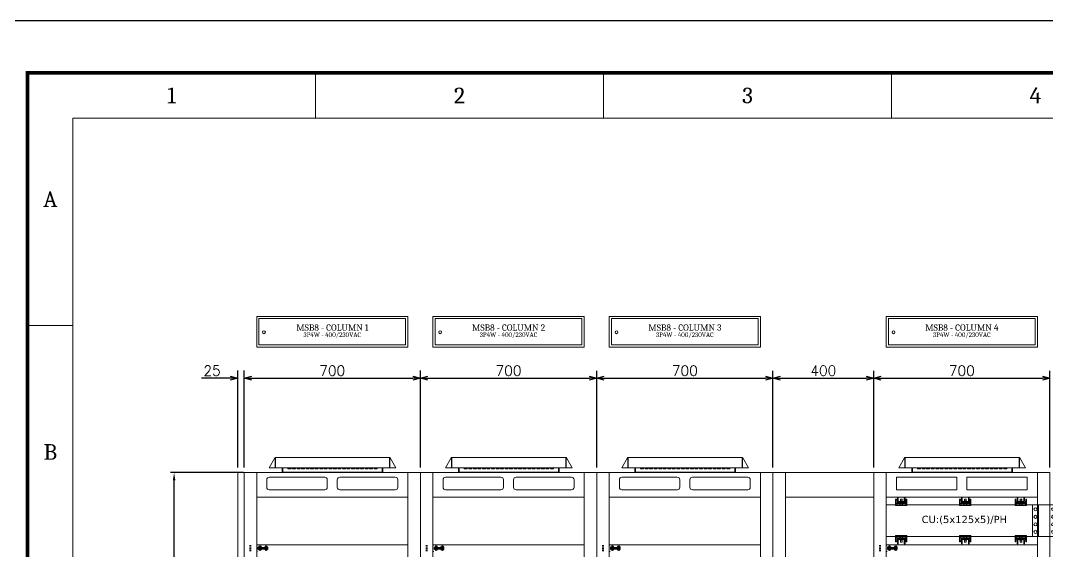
# Model space of a CAD drawing. Header units: millimetres. Extents: x -116965 to 323937, y 291661 to 566926.
# Drawn here: x -38298 to -34220, y 330127 to 332235 of the extents above; entities that cross this region are included whole.
import ezdxf
from ezdxf.enums import TextEntityAlignment as Align

# ---------------------------------------------------------------- set-up
doc = ezdxf.new("R2010")
doc.units = ezdxf.units.MM
doc.header["$PDMODE"] = 35
doc.linetypes.add('CHAIN', pattern=[0.3543, 0.2362, -0.0295, 0.0591, -0.0295])
doc.layers.get('0').update_dxf_attribs({"lineweight": 18})
for name, color, linetype, lineweight in [('AM_5', 3, 'Continuous', 25), ('BUSBAR', 31, 'Continuous', 13), ('Centerline(Schneider)', 7, 'Continuous', 18), ('hw_Auxiliary', 2, 'Continuous', 13), ('Visible (ISO)', 7, 'Continuous', 50), ('Visible Edges(Schneider)', 7, 'Continuous', 35)]:
    doc.layers.add(name, color=color, linetype=linetype, lineweight=lineweight)
doc.layers.add('C00-00-00', color=7, linetype='Continuous')
doc.layers.add('dien', color=2, linetype='Continuous')
doc.styles.add('hwBorder', font='Cambria.ttf')
doc.styles.add('hwTech', font='Cambria.ttf')
doc.styles.get("Standard").update_dxf_attribs({"font": 'arial.ttf'})
doc.styles.add('{18b73a54-fa43-428c-adcb-c1c7bbdf2c84}', font='Simplex.shx')
doc.dimstyles.new('hwTech-1.0', dxfattribs={"dimscale": 12, "dimtxt": 2.5, "dimasz": 2.5, "dimexe": 1.25, "dimexo": 0.625, "dimtad": 1, "dimtxsty": 'hwTech', "dimcen": 2.5, "dimclrd": 3, "dimclre": 3, "dimclrt": 3, "dimadec": 0, "dimazin": 0, "dimtfac": 1, "dimtmove": 0, "dimatfit": 3, "dimfxl": 1, "dimarcsym": 0})
doc.dimstyles.new('kich thuoc$0', dxfattribs={"dimscale": 2, "dimtxt": 20, "dimasz": 16, "dimexe": 15, "dimexo": 10, "dimgap": 5, "dimtad": 1, "dimdec": 0, "dimzin": 0, "dimdsep": 46, "dimtxsty": '{18b73a54-fa43-428c-adcb-c1c7bbdf2c84}', "dimblk": 'OPEN30', "dimcen": 0.09, "dimclrd": 3, "dimclre": 3, "dimclrt": 3, "dimadec": 0, "dimazin": 0, "dimtfac": 1, "dimtdec": 0, "dimtofl": 0, "dimtmove": 0, "dimatfit": 3, "dimldrblk": 'OPEN30', "dimfxl": 1, "dimtolj": 1, "dimtzin": 0, "dimarcsym": 0})

# ---------------------------------------------------------------- blocks, each defined once
blk = doc.blocks.new('*U1980')
at = {"color": 5}
for p, q in [((37.568, 198.621), (37.568, 194.282)), ((65.136, 198.621), (65.136, 194.282)), ((92.704, 198.621), (92.704, 194.282)), ((10, 174.419), (14.339, 174.419))]:
    blk.add_line(p, q, dxfattribs=at)
at = {"color": 5, "const_width": 0.35}
blk.add_lwpolyline([(10, 198.621), (285.679, 198.621), (285.679, 5), (10, 5)], close=True, dxfattribs=at)
at = {"color": 5}
blk.add_lwpolyline([(14.339, 194.282), (281.339, 194.282), (281.339, 9.339), (14.339, 9.339)], close=True, dxfattribs=at)
at = {"layer": 'Defpoints', "color": 4}
blk.add_lwpolyline([(0, 203.621), (290.679, 203.621), (290.679, 0), (0, 0)], close=True, dxfattribs=at)
at = {"color": 253, "style": 'hwBorder'}
for s, p in [('1', (23.784, 196.452)), ('2', (51.352, 196.452)), ('3', (78.92, 196.452)), ('4', (106.488, 196.452)), ('A', (12.17, 186.52)), ('B', (12.17, 162.317))]:
    blk.add_text(s, height=1.5, dxfattribs=at).set_placement(p, align=Align.MIDDLE_CENTER)
at = {"color": 6, "style": 'hwBorder', "flags": 8}
for tag, p in [("DWG'SNAME", (266.339, 58.998)), ("DWG'SCODE2", (266.339, 51.052))]:
    blk.add_attdef(tag, text='', height=1.5, dxfattribs=at).set_placement(p, align=Align.MIDDLE_CENTER)
at = {"color": 253, "style": 'hwBorder', "flags": 8}
for tag, p in [('REV_0', (253.339, 43.788)), ('REV_MODIFY0', (264.339, 44.1)), ('REV_DATE0', (277.339, 44.1)), ('REV_MODIFY1', (264.339, 40.789)), ('REV_DATE1', (277.339, 40.789)), ('REV_1', (253.339, 40.477)), ('REV_2', (253.339, 37.166)), ('REV_MODIFY2', (264.339, 37.479)), ('REV_DATE2', (277.339, 37.479)), ('REV_MODIFY3', (264.339, 34.169)), ('REV_DATE3', (277.339, 34.169)), ('REV_3', (253.339, 33.856)), ('REV_4', (253.339, 30.545)), ('REV_MODIFY4', (264.339, 30.858)), ('REV_DATE4', (277.339, 30.858))]:
    blk.add_attdef(tag, text='', height=1, dxfattribs=at).set_placement(p, align=Align.MIDDLE_CENTER)
at = {"color": 6, "style": 'hwBorder', "flags": 8}
for tag, p in [('TOLERANCE', (261.539, 27.216)), ('PAGE', (259.339, 15.298))]:
    blk.add_attdef(tag, text='', height=1.5, dxfattribs=at).set_placement(p, align=Align.MIDDLE_LEFT)
blk = doc.blocks.new('*U1443')
for points in [[(0, 2200), (0, 0), (50, 0), (50, 2200)], [(50, 2102), (50, 2200), (650, 2200), (650, 2102)], [(650, 2200), (650, 0), (700, 0), (700, 2200)], [(50, 98), (50, 0), (650, 0), (650, 98)]]:
    blk.add_lwpolyline(points, close=True)
at = {"layer": 'hw_Auxiliary'}
for points in [[(100, 2132), (320, 2132, 0.414214), (330, 2142), (330, 2172, 0.414214), (320, 2182), (100, 2182, 0.414214), (90, 2172), (90, 2142, 0.414214)], [(600, 2132), (380, 2132, -0.414214), (370, 2142), (370, 2172, -0.414214), (380, 2182), (600, 2182, -0.414214), (610, 2172), (610, 2142, -0.414214)], [(100, 68), (320, 68, -0.414214), (330, 58), (330, 28, -0.414214), (320, 18), (100, 18, -0.414214), (90, 28), (90, 58, -0.414214)], [(600, 68), (380, 68, 0.414214), (370, 58), (370, 28, 0.414214), (380, 18), (600, 18, 0.414214), (610, 28), (610, 58, 0.414214)]]:
    blk.add_lwpolyline(points, format="xyb", close=True, dxfattribs=at)
blk = doc.blocks.new('ban le blokset')
for p, q in [((11, 2), (5, 2)), ((5, -2), (11, -2))]:
    blk.add_line(p, q)
at = {"layer": 'Centerline(Schneider)', "linetype": 'CHAIN', "ltscale": 7.55611}
for p, q in [((35.8, 12.5), (31.7, 12.5)), ((36, -12.5), (31.8, -12.5))]:
    blk.add_line(p, q, dxfattribs=at)
at = {"layer": 'Centerline(Schneider)', "linetype": 'CHAIN', "ltscale": 21.168501}
for p, q in [((45.5, 9.8), (45.5, -9.8)), ((70.5, -9.8), (70.5, 9.8))]:
    blk.add_line(p, q, dxfattribs=at)
at = {"layer": 'Visible Edges(Schneider)'}
for p, q in [((11, 9.2), (5, 9.2)), ((36, 2), (78, 2)), ((74.5, -2), (74.5, 2)), ((11, -9.2), (5, -9.2)), ((36, -2), (78, -2))]:
    blk.add_line(p, q, dxfattribs=at)
for centre, start, end in [((45.5, 2), 21.122, 158.878), ((70.5, 2), 21.122, 158.878), ((45.5, -2), 201.122, 338.878), ((70.5, -2), 201.122, 338.878)]:
    blk.add_arc(centre, 5.63, start, end, dxfattribs=at)
blk = doc.blocks.new('*U1599')
for points in [[(0, 2200), (0, 0), (50, 0), (50, 2200)], [(50, 2102), (50, 2200), (400, 2200), (400, 2102)], [(400, 2200), (400, 0), (450, 0), (450, 2200)], [(450, 2102), (450, 2200), (1050, 2200), (1050, 2102)], [(1050, 2200), (1050, 0), (1100, 0), (1100, 2200)], [(50, 98), (50, 0), (400, 0), (400, 98)], [(450, 98), (450, 0), (1050, 0), (1050, 98)]]:
    blk.add_lwpolyline(points, close=True)
at = {"layer": 'hw_Auxiliary'}
for points in [[(490, 2132), (730, 2132), (730, 2182), (490, 2182)], [(1010, 2132), (770, 2132), (770, 2182), (1010, 2182)], [(490, 68), (730, 68), (730, 18), (490, 18)], [(1010, 68), (770, 68), (770, 18), (1010, 18)]]:
    blk.add_lwpolyline(points, close=True, dxfattribs=at)
blk = doc.blocks.new('SV-F')
at = {"lineweight": 13}
blk.add_line((201, 0), (-201, 0), dxfattribs=at)
at = {"layer": 'Visible (ISO)', "lineweight": 13}
for p, q in [((-251.5, 19.3), (-228.9, 58.5)), ((-228.8, 58.5), (-228.9, 58.5)), ((-228.8, 58.5), (-228.7, 58.4)), ((-227.8, 58.9), (-228.2, 58.1)), ((-227.8, 58.9), (-227.8, 18.5)), ((-226.8, 58.3), (-227.8, 58.9)), ((-226.8, 18.5), (-226.8, 58.3)), ((-226.7, 58.5), (-226.7, 19.3)), ((-226.3, 58.5), (-226.7, 58.5)), ((-226.3, 58.5), (-226.3, 60)), ((-226.3, 60), (226.3, 60)), ((226.3, 60), (226.3, 58.5)), ((226.7, 58.5), (226.3, 58.5)), ((226.7, 58.5), (226.7, 19.3)), ((226.8, 58.3), (227.8, 58.9)), ((226.8, 18.5), (226.8, 58.3)), ((228.2, 58.1), (227.8, 58.9)), ((227.8, 58.9), (227.8, 18.5)), ((228.7, 58.4), (228.8, 58.5)), ((228.9, 58.5), (228.8, 58.5)), ((228.9, 58.5), (251.5, 19.3)), ((-250.9, 18.9), (-251.5, 19.3)), ((-250.9, 18.9), (-250.2, 18.5)), ((-250.2, 18.5), (-227.8, 18.5)), ((-227.8, 18.5), (-226.8, 18.5)), ((-226.7, 19.3), (-226.7, 18.5)), ((-226.7, 19.3), (226.7, 19.3)), ((-226.7, 18.5), (226.7, 18.5)), ((-199.5, 18.5), (-199.5, 1.5)), ((-198, 1.5), (-198, 18.5)), ((-197.5, 4), (-197.5, 18.5)), ((-197.5, 2), (-197.5, 4)), ((-197.5, 2), (197.5, 2)), ((-197.5, 2), (-197.5, 0)), ((-177, 15.5), (-177, 18.5)), ((-165, 15.5), (-177, 15.5)), ((-165, 18.5), (-165, 15.5)), ((-159, 15.5), (-159, 18.5)), ((-147, 15.5), (-159, 15.5)), ((-147, 18.5), (-147, 15.5)), ((-141, 15.5), (-141, 18.5)), ((-129, 15.5), (-141, 15.5)), ((-129, 18.5), (-129, 15.5)), ((-123, 15.5), (-123, 18.5)), ((-111, 15.5), (-123, 15.5)), ((-111, 18.5), (-111, 15.5)), ((-105, 15.5), (-105, 18.5)), ((-93, 15.5), (-105, 15.5)), ((-93, 18.5), (-93, 15.5)), ((-87, 15.5), (-87, 18.5)), ((-75, 15.5), (-87, 15.5)), ((-75, 18.5), (-75, 15.5)), ((-69, 15.5), (-69, 18.5)), ((-57, 15.5), (-69, 15.5)), ((-57, 18.5), (-57, 15.5)), ((-51, 15.5), (-51, 18.5)), ((-39, 15.5), (-51, 15.5)), ((-39, 18.5), (-39, 15.5)), ((-33, 15.5), (-33, 18.5)), ((-21, 15.5), (-33, 15.5)), ((-21, 18.5), (-21, 15.5)), ((-15, 15.5), (-15, 18.5)), ((-3, 15.5), (-15, 15.5)), ((-3, 18.5), (-3, 15.5)), ((3, 15.5), (3, 18.5)), ((15, 15.5), (3, 15.5)), ((15, 18.5), (15, 15.5)), ((21, 15.5), (21, 18.5)), ((33, 15.5), (21, 15.5)), ((33, 18.5), (33, 15.5)), ((39, 15.5), (39, 18.5)), ((51, 15.5), (39, 15.5)), ((51, 18.5), (51, 15.5)), ((57, 15.5), (57, 18.5)), ((69, 15.5), (57, 15.5)), ((69, 18.5), (69, 15.5)), ((75, 15.5), (75, 18.5)), ((87, 15.5), (75, 15.5)), ((87, 18.5), (87, 15.5)), ((93, 15.5), (93, 18.5)), ((105, 15.5), (93, 15.5)), ((105, 18.5), (105, 15.5)), ((111, 15.5), (111, 18.5)), ((123, 15.5), (111, 15.5)), ((123, 18.5), (123, 15.5)), ((129, 15.5), (129, 18.5)), ((141, 15.5), (129, 15.5)), ((141, 18.5), (141, 15.5)), ((147, 15.5), (147, 18.5)), ((159, 15.5), (147, 15.5)), ((159, 18.5), (159, 15.5)), ((165, 15.5), (165, 18.5)), ((177, 15.5), (165, 15.5)), ((177, 18.5), (177, 15.5)), ((197.5, 18.5), (197.5, 4)), ((197.5, 2), (197.5, 4)), ((197.5, 2), (197.5, 0)), ((198, 1.5), (198, 18.5)), ((199.5, 1.5), (199.5, 18.5)), ((226.7, 19.3), (226.7, 18.5)), ((226.8, 18.5), (227.8, 18.5)), ((227.8, 18.5), (250.2, 18.5)), ((250.9, 18.9), (250.2, 18.5)), ((251.5, 19.3), (250.9, 18.9))]:
    blk.add_line(p, q, dxfattribs=at)
for centre, radius, start, end in [((-226.3, 57), 3, 136.3257, 150), ((-226.3, 57), 3, 90, 136.3257), ((-226.3, 57), 1.5, 105.8402, 114.6033), ((226.3, 57), 3, 43.6743, 90), ((226.3, 57), 1.5, 65.3967, 74.1598), ((226.3, 57), 3, 30, 43.6743), ((-201, 1.5), 1.5, 270, 0), ((-201, 1.5), 3, 330, 0), ((201, 1.5), 3, 180, 210), ((201, 1.5), 1.5, 180, 270)]:
    blk.add_arc(centre, radius, start, end, dxfattribs=at)
for points in [[(-228.7, 58.4), (-228.7, 58.4), (-228.6, 58.4), (-228.6, 58.3)], [(-228.6, 58.3), (-228.5, 58.3), (-228.4, 58.2), (-228.2, 58.1)], [(228.6, 58.3), (228.5, 58.3), (228.4, 58.2), (228.2, 58.1)], [(228.7, 58.4), (228.7, 58.4), (228.6, 58.4), (228.6, 58.3)]]:
    blk.add_open_spline(points, degree=3, dxfattribs=at)
blk = doc.blocks.new('555')
at = {"lineweight": 5}
for p, q in [((-22.5, 25), (-19.5, 25)), ((-22.5, 0), (-22.5, 25)), ((22.5, 8.5), (-22.5, 8.5)), ((-22.5, 3), (-4.9, 3)), ((-18.2, 0), (-22.5, 0)), ((-19.5, 25), (-18.2, 13)), ((-18.2, 13), (-18.2, 13)), ((-18.2, 13), (-18.2, 0)), ((-17.7, 13), (-18.2, 13)), ((-18.2, 0), (-17.7, 0)), ((-17.7, 0), (17.7, 0)), ((-9, 13), (-15.5, 13)), ((-12, 33), (-15, 33)), ((-15, 33), (-15, 30)), ((-15, 30), (-12, 30)), ((-15, 19), (-15, 30)), ((-12, 30), (-12, 33)), ((-12, 30), (-12, 19)), ((-9, 16), (9, 16)), ((9, 13), (-9, 13)), ((-6, 13), (-6, 12.2)), ((0, 12.2), (-6, 12.2)), ((-5.6, 3.7), (-5.9, 11.1)), ((-4.7, 3), (-4.9, 3)), ((-4.7, 3), (4.7, 3)), ((-4.5, 13), (-4.5, 16)), ((-2.9, 18.7), (-4.4, 17.2)), ((-4.4, 13), (-4.4, 17.2)), ((0, 17.2), (-4.4, 17.2)), ((-4.1, 13), (-4.1, 16)), ((-2.7, 26), (-4, 3.7)), ((-3.4, 16.2), (-4, 3.7)), ((-3, 26), (-3.4, 17.7)), ((-3.4, 17.7), (-3.4, 16.2)), ((3.4, 17.7), (-3.4, 17.7)), ((3.4, 16.2), (-3.4, 16.2)), ((-3, 26), (3, 26)), ((-2.9, 18.7), (0, 18.7)), ((-1.6, 18.7), (-1.6, 13)), ((0, 11.3), (-1.6, 12.2)), ((0, 18.7), (2.9, 18.7)), ((4.4, 17.2), (0, 17.2)), ((0, 11.3), (1.6, 12.2)), ((6, 12.2), (0, 12.2)), ((1.6, 18.7), (1.6, 13)), ((2.9, 18.7), (4.4, 17.2)), ((3, 26), (3.2, 26)), ((3.4, 17.7), (3, 26)), ((4, 3.7), (3.2, 26)), ((3.5, 17.7), (3.4, 17.7)), ((3.4, 16.2), (3.4, 17.7)), ((3.4, 16.2), (3.5, 16.2)), ((4, 3.7), (3.4, 16.2)), ((4.1, 13), (4.1, 16)), ((4.4, 13), (4.4, 17.2)), ((4.5, 13), (4.5, 16)), ((4.9, 3), (4.7, 3)), ((4.9, 3), (22.5, 3)), ((5.9, 11.1), (5.6, 3.7)), ((6, 13), (6, 12.2)), ((15.5, 13), (9, 13)), ((15, 33), (12, 33)), ((12, 33), (12, 30)), ((12, 30), (15, 30)), ((12, 19), (12, 30)), ((15, 30), (15, 33)), ((15, 30), (15, 19)), ((18.2, 13), (17.7, 13)), ((17.7, 0), (18.2, 0)), ((18.2, 13), (19.5, 25)), ((18.2, 0), (18.2, 13)), ((18.2, 13), (18.2, 13)), ((22.5, 0), (18.2, 0)), ((19.5, 25), (22.5, 25)), ((22.5, 25), (22.5, 0))]:
    blk.add_line(p, q, dxfattribs=at)
for centre, radius, start, end in [((-15.5, 16), 3, 186, 270), ((-9, 19), 6, 180, 270), ((-9, 19), 3, 180, 270), ((-7.9, 11), 2, 2, 90), ((-4.9, 3.7), 0.75, 182, 270), ((-4.7, 3.7), 0.75, 270, 356.7829), ((-4.7, 3.7), 0.75, 270, 357.5104), ((4.7, 3.7), 0.75, 182.0138, 270), ((4.7, 3.7), 0.75, 182.4896, 270), ((4.9, 3.7), 0.75, 270, 358), ((7.9, 11), 2, 90, 178), ((9, 19), 3, 270, 0), ((9, 19), 6, 270, 0), ((15.5, 16), 3, 270, 354)]:
    blk.add_arc(centre, radius, start, end, dxfattribs=at)
blk = doc.blocks.new('*U1785')
at = {"color": 1}
for p, q in [((60128.4, 339394.9), (59523.4, 339394.9)), ((60128.4, 339394.9), (59523.4, 339394.9)), ((59523.4, 339394.9), (59523.4, 339269.9)), ((60128.4, 339394.9), (60128.4, 339269.9)), ((59523.4, 339269.9), (60128.4, 339269.9))]:
    blk.add_line(p, q, dxfattribs=at)
for centre in [(60115.9, 339377.4), (60115.9, 339347.4), (60115.9, 339317.4), (60115.9, 339287.4)]:
    blk.add_circle(centre, 6, dxfattribs=at)
blk = doc.blocks.new('*U1780')
at = {"color": 1}
for p, q in [((59323.4, 339394.9), (59228.4, 339394.9)), ((59323.4, 339394.9), (59228.4, 339394.9)), ((59228.4, 339394.9), (59228.4, 339269.9)), ((59323.4, 339394.9), (59323.4, 339269.9)), ((59228.4, 339269.9), (59323.4, 339269.9))]:
    blk.add_line(p, q, dxfattribs=at)
for centre in [(59240.9, 339377.4), (59310.9, 339377.4), (59240.9, 339347.4), (59240.9, 339317.4), (59310.9, 339347.4), (59310.9, 339317.4), (59240.9, 339287.4), (59310.9, 339287.4)]:
    blk.add_circle(centre, 6, dxfattribs=at)
blk = doc.blocks.new('_Open30')
at = {"color": 0, "linetype": 'ByBlock', "lineweight": -2}
for p, q in [((-1, 0.27), (0, 0)), ((0, 0), (-1, -0.27)), ((0, 0), (-1, 0))]:
    blk.add_line(p, q, dxfattribs=at)
blk = doc.blocks.new('*D1787')
at = {"layer": 'AM_5', "color": 3, "lineweight": -2, "transparency": 16777216}
for p, q in [((-37409.8, 330459.9), (-37409.8, 330844.8)), ((-36709.8, 330459.9), (-36709.8, 330844.8)), ((-37379.8, 330814.8), (-36739.8, 330814.8))]:
    blk.add_line(p, q, dxfattribs=at)
at = {"layer": 'Defpoints', "color": 0, "lineweight": -3, "transparency": 16777216}
for p in [(-36709.8, 330814.8), (-37409.8, 330439.9), (-36709.8, 330439.9)]:
    blk.add_point(p, dxfattribs=at)
at = {"layer": 'AM_5', "color": 3, "lineweight": -2, "transparency": 16777216, "xscale": 30, "yscale": 30, "zscale": 30, "rotation": 180}
blk.add_blockref('_Open30', (-37409.8, 330814.8), dxfattribs=at)
at = {"layer": 'AM_5', "color": 3, "lineweight": -2, "transparency": 16777216, "xscale": 30, "yscale": 30, "zscale": 30}
blk.add_blockref('_Open30', (-36709.8, 330814.8), dxfattribs=at)
at = {"layer": 'AM_5', "color": 3, "transparency": 16777216, "insert": (-37059.8, 330844.8), "char_height": 40, "attachment_point": 5, "style": '{18b73a54-fa43-428c-adcb-c1c7bbdf2c84}'}
blk.add_mtext('\\A1;700', dxfattribs=at)
blk = doc.blocks.new('*D1788')
at = {"layer": 'AM_5', "color": 3, "lineweight": -2, "transparency": 16777216}
for p, q in [((-37434.8, 330459.9), (-37434.8, 330844.9)), ((-37409.8, 330459.9), (-37409.8, 330844.9)), ((-37464.8, 330814.9), (-37579.6, 330814.9)), ((-37379.8, 330814.9), (-37349.8, 330814.9))]:
    blk.add_line(p, q, dxfattribs=at)
at = {"layer": 'Defpoints', "color": 0, "lineweight": -3, "transparency": 16777216}
for p in [(-37434.8, 330814.9), (-37434.8, 330439.9), (-37409.8, 330439.9)]:
    blk.add_point(p, dxfattribs=at)
at = {"layer": 'AM_5', "color": 3, "lineweight": -2, "transparency": 16777216, "xscale": 30, "yscale": 30, "zscale": 30}
blk.add_blockref('_Open30', (-37434.8, 330814.9), dxfattribs=at)
at = {"layer": 'AM_5', "color": 3, "lineweight": -2, "transparency": 16777216, "xscale": 30, "yscale": 30, "zscale": 30, "rotation": 180}
blk.add_blockref('_Open30', (-37409.8, 330814.9), dxfattribs=at)
at = {"layer": 'AM_5', "color": 3, "transparency": 16777216, "insert": (-37537.2, 330844.9), "char_height": 40, "attachment_point": 5, "style": '{18b73a54-fa43-428c-adcb-c1c7bbdf2c84}'}
blk.add_mtext('25', dxfattribs=at)
blk = doc.blocks.new('*D1789')
at = {"color": 3, "lineweight": -2, "transparency": 16777216}
for p, q in [((-37412.8, 330439.9), (-37702.8, 330439.9)), ((-37687.8, 328269.9), (-37687.8, 330409.9)), ((-37412.8, 328239.9), (-37702.8, 328239.9))]:
    blk.add_line(p, q, dxfattribs=at)
at = {"color": 3, "lineweight": -3, "transparency": 16777216}
for points in [[(-37692.8, 330409.9), (-37682.8, 330409.9), (-37687.8, 330439.9)], [(-37692.8, 328269.9), (-37682.8, 328269.9), (-37687.8, 328239.9)]]:
    blk.add_solid(points, dxfattribs=at)
at = {"layer": 'Defpoints', "color": 0, "lineweight": -3, "transparency": 16777216}
for p in [(-37687.8, 330439.9), (-37405.3, 330439.9), (-37405.3, 328239.9)]:
    blk.add_point(p, dxfattribs=at)
at = {"color": 3, "transparency": 16777216, "insert": (-37710.5, 329339.9), "char_height": 30, "attachment_point": 5, "rotation": 90, "style": 'hwTech'}
blk.add_mtext('2200', dxfattribs=at)
blk = doc.blocks.new('*D1790')
at = {"layer": 'AM_5', "color": 3, "lineweight": -2, "transparency": 16777216}
for p, q in [((-36709.8, 330459.8), (-36709.8, 330844.7)), ((-36009.8, 330459.8), (-36009.8, 330844.7)), ((-36679.8, 330814.7), (-36039.8, 330814.7))]:
    blk.add_line(p, q, dxfattribs=at)
at = {"layer": 'Defpoints', "color": 0, "lineweight": -3, "transparency": 16777216}
for p in [(-36009.8, 330814.7), (-36709.8, 330439.8), (-36009.8, 330439.8)]:
    blk.add_point(p, dxfattribs=at)
at = {"layer": 'AM_5', "color": 3, "lineweight": -2, "transparency": 16777216, "xscale": 30, "yscale": 30, "zscale": 30, "rotation": 180}
blk.add_blockref('_Open30', (-36709.8, 330814.7), dxfattribs=at)
at = {"layer": 'AM_5', "color": 3, "lineweight": -2, "transparency": 16777216, "xscale": 30, "yscale": 30, "zscale": 30}
blk.add_blockref('_Open30', (-36009.8, 330814.7), dxfattribs=at)
at = {"layer": 'AM_5', "color": 3, "transparency": 16777216, "insert": (-36359.8, 330844.7), "char_height": 40, "attachment_point": 5, "style": '{18b73a54-fa43-428c-adcb-c1c7bbdf2c84}'}
blk.add_mtext('\\A1;700', dxfattribs=at)
blk = doc.blocks.new('*D1791')
at = {"layer": 'AM_5', "color": 3, "lineweight": -2, "transparency": 16777216}
for p, q in [((-36009.8, 330459.8), (-36009.8, 330844.7)), ((-35309.8, 330459.8), (-35309.8, 330844.7)), ((-35979.8, 330814.7), (-35339.8, 330814.7))]:
    blk.add_line(p, q, dxfattribs=at)
at = {"layer": 'Defpoints', "color": 0, "lineweight": -3, "transparency": 16777216}
for p in [(-35309.8, 330814.7), (-36009.8, 330439.8), (-35309.8, 330439.8)]:
    blk.add_point(p, dxfattribs=at)
at = {"layer": 'AM_5', "color": 3, "lineweight": -2, "transparency": 16777216, "xscale": 30, "yscale": 30, "zscale": 30, "rotation": 180}
blk.add_blockref('_Open30', (-36009.8, 330814.7), dxfattribs=at)
at = {"layer": 'AM_5', "color": 3, "lineweight": -2, "transparency": 16777216, "xscale": 30, "yscale": 30, "zscale": 30}
blk.add_blockref('_Open30', (-35309.8, 330814.7), dxfattribs=at)
at = {"layer": 'AM_5', "color": 3, "transparency": 16777216, "insert": (-35659.8, 330844.7), "char_height": 40, "attachment_point": 5, "style": '{18b73a54-fa43-428c-adcb-c1c7bbdf2c84}'}
blk.add_mtext('\\A1;700', dxfattribs=at)
blk = doc.blocks.new('*D1792')
at = {"layer": 'AM_5', "color": 3, "lineweight": -2, "transparency": 16777216}
for p, q in [((-34909.8, 330459.8), (-34909.8, 330844.7)), ((-34209.8, 330459.8), (-34209.8, 330844.7)), ((-34879.8, 330814.7), (-34239.8, 330814.7))]:
    blk.add_line(p, q, dxfattribs=at)
at = {"layer": 'Defpoints', "color": 0, "lineweight": -3, "transparency": 16777216}
for p in [(-34209.8, 330814.7), (-34909.8, 330439.8), (-34209.8, 330439.8)]:
    blk.add_point(p, dxfattribs=at)
at = {"layer": 'AM_5', "color": 3, "lineweight": -2, "transparency": 16777216, "xscale": 30, "yscale": 30, "zscale": 30, "rotation": 180}
blk.add_blockref('_Open30', (-34909.8, 330814.7), dxfattribs=at)
at = {"layer": 'AM_5', "color": 3, "lineweight": -2, "transparency": 16777216, "xscale": 30, "yscale": 30, "zscale": 30}
blk.add_blockref('_Open30', (-34209.8, 330814.7), dxfattribs=at)
at = {"layer": 'AM_5', "color": 3, "transparency": 16777216, "insert": (-34559.8, 330844.7), "char_height": 40, "attachment_point": 5, "style": '{18b73a54-fa43-428c-adcb-c1c7bbdf2c84}'}
blk.add_mtext('\\A1;700', dxfattribs=at)
blk = doc.blocks.new('*D1804')
at = {"layer": 'AM_5', "color": 3, "lineweight": -2, "transparency": 16777216}
for p, q in [((-35309.8, 330459.8), (-35309.8, 330844.7)), ((-34909.8, 330459.8), (-34909.8, 330844.7)), ((-35279.8, 330814.7), (-34939.8, 330814.7))]:
    blk.add_line(p, q, dxfattribs=at)
at = {"layer": 'Defpoints', "color": 0, "lineweight": -3, "transparency": 16777216}
for p in [(-34909.8, 330814.7), (-35309.8, 330439.8), (-34909.8, 330439.8)]:
    blk.add_point(p, dxfattribs=at)
at = {"layer": 'AM_5', "color": 3, "lineweight": -2, "transparency": 16777216, "xscale": 30, "yscale": 30, "zscale": 30, "rotation": 180}
blk.add_blockref('_Open30', (-35309.8, 330814.7), dxfattribs=at)
at = {"layer": 'AM_5', "color": 3, "lineweight": -2, "transparency": 16777216, "xscale": 30, "yscale": 30, "zscale": 30}
blk.add_blockref('_Open30', (-34909.8, 330814.7), dxfattribs=at)
at = {"layer": 'AM_5', "color": 3, "transparency": 16777216, "insert": (-35109.8, 330844.7), "char_height": 40, "attachment_point": 5, "style": '{18b73a54-fa43-428c-adcb-c1c7bbdf2c84}'}
blk.add_mtext('\\A1;400', dxfattribs=at)

msp = doc.modelspace()

# ---------------------------------------------------------------- linework, layer by layer
for p, q in [((-37359.81856, 330153.351215), (-36759.81856, 330153.351215)), ((-36659.81856, 330153.351215), (-36059.81856, 330153.351215)), ((-35959.81856, 330153.351215), (-35359.81856, 330153.351215)), ((-34859.81856, 330153.351215), (-34259.81856, 330153.351215))]:
    msp.add_line(p, q)
msp.add_lwpolyline([(-37434.81856, 328239.863317), (-37409.81856, 328239.863317), (-37409.81856, 330439.863317), (-37434.81856, 330439.863317)], close=True)
at = {"layer": 'BUSBAR'}
for points in [[(-37359.81856, 331060.128529), (-36759.81856, 331060.128529), (-36759.81856, 330938.271386), (-37359.81856, 330938.271386), (-37359.81856, 331060.128529)], [(-36659.81856, 331060.080049), (-36059.81856, 331060.080049), (-36059.81856, 330938.222906), (-36659.81856, 330938.222906), (-36659.81856, 331060.080049)], [(-35959.81856, 331060.080049), (-35359.81856, 331060.080049), (-35359.81856, 330938.222906), (-35959.81856, 330938.222906), (-35959.81856, 331060.080049)], [(-34859.81856, 331060.080049), (-34259.81856, 331060.080049), (-34259.81856, 330938.222906), (-34859.81856, 330938.222906), (-34859.81856, 331060.080049)]]:
    msp.add_lwpolyline(points, dxfattribs=at)
for points in [[(-37351.247132, 331051.557101), (-36768.389989, 331051.557101), (-36768.389989, 330946.842815), (-37351.247132, 330946.842815)], [(-36651.247132, 331051.50862), (-36068.389989, 331051.50862), (-36068.389989, 330946.794335), (-36651.247132, 330946.794335)], [(-35951.247132, 331051.50862), (-35368.389989, 331051.50862), (-35368.389989, 330946.794335), (-35951.247132, 330946.794335)], [(-34851.247132, 331051.50862), (-34268.389989, 331051.50862), (-34268.389989, 330946.794335), (-34851.247132, 330946.794335)]]:
    msp.add_lwpolyline(points, close=True, dxfattribs=at)
for centre in [(-37331.247132, 330997.324958), (-36631.247132, 330997.276478), (-35931.247132, 330997.276478), (-34831.247132, 330997.276478)]:
    msp.add_circle(centre, 5.714286, dxfattribs=at)

# ---------------------------------------------------------------- block references
at = {"ltscale": 5, "xscale": 41.47693088945395, "yscale": 41.47693088945395, "zscale": 41.47693088945395}
msp.add_blockref('*U1980', (-38684.48168, 323789.550121), dxfattribs=at)
for name, p in [('SV-F', (-37058.63909, 330439.863317)), ('SV-F', (-36358.63909, 330439.863317)), ('SV-F', (-35658.63909, 330439.863317)), ('SV-F', (-34558.63909, 330439.863317)), ('*U1443', (-37409.81856, 328239.863317)), ('*U1443', (-36709.81856, 328239.863317)), ('*U1443', (-36009.81856, 328239.863317)), ('*U1599', (-35309.81856, 328239.863317)), ('555', (-34800.407767, 330308.864637)), ('555', (-34545.967221, 330308.864637)), ('555', (-34325.407767, 330308.864637)), ('ban le blokset', (-37392.81856, 330139.863317)), ('ban le blokset', (-36692.81856, 330139.863317)), ('ban le blokset', (-35992.81856, 330139.863317)), ('ban le blokset', (-34892.81856, 330139.863317))]:
    msp.add_blockref(name, p)
at = {"lineweight": -3}
for name, p in [('*U1785', (-94383.22801, -9083.013982)), ('*U1780', (-93508.22801, -9083.013982))]:
    msp.add_blockref(name, p, dxfattribs=at)
at = {"xscale": -1, "rotation": 180}
for p in [(-34800.407767, 330189.864397), (-34545.967221, 330189.864397), (-34325.407767, 330189.864397)]:
    msp.add_blockref('555', p, dxfattribs=at)

# ---------------------------------------------------------------- texts
at = {"lineweight": -3, "ltscale": 5, "char_height": 25, "attachment_point": 5, "style": 'hwTech'}
for s, insert in [('MSB8 - COLUMN 1', (-37059.81856, 331015.976702)), ('MSB8 - COLUMN 2', (-36359.81856, 331015.928222)), ('MSB8 - COLUMN 3', (-35659.81856, 331015.928222)), ('MSB8 - COLUMN 4', (-34559.81856, 331015.928222))]:
    msp.add_mtext_dynamic_manual_height_columns(s, width=483.48528516, gutter_width=40, heights=[0], dxfattribs=dict(at, insert=insert))
at = {"layer": 'C00-00-00', "color": 2, "insert": (-34549.93587, 330251.492185), "char_height": 28.70966008, "attachment_point": 5}
msp.add_mtext('{\\fVerdana|b0|i0|c0|p34;CU:(5x125x5)/PH}', dxfattribs=at)
at = {"layer": 'dien', "color": 6, "linetype": 'Continuous', "lineweight": 30, "char_height": 50, "width": 829.80083918, "attachment_point": 5, "style": 'hwTech'}
for insert in [(-37059.81856, 330985.879036), (-36359.81856, 330985.830556), (-35659.81856, 330985.830556), (-34559.81856, 330985.830556)]:
    msp.add_mtext('{\\H0.3667x;3P4W - 400/230VAC} ', dxfattribs=dict(at, insert=insert))

# ---------------------------------------------------------------- dimensions: what is measured, and where the dimension line sits
dim = msp.add_linear_dim(base=(-37687.812632, 330439.863317), p1=(-37405.31856, 328239.863317), p2=(-37405.31856, 330439.863317), angle=90, dimstyle='hwTech-1.0')
dim.commit()
dim.dimension.update_dxf_attribs({"geometry": '*D1789', "text_midpoint": (-37710.486419, 329339.863317)})
at = {"layer": 'AM_5'}
for base, p1, p2, override, picture, middle in [((-37434.81856, 330814.88411), (-37409.81856, 330439.863317), (-37434.81856, 330439.863317), {"dimasz": 15, "dimtp": 0.1, "dimtm": 0.1, "dimtfac": 0.71, "dimtdec": 3, "dimtolj": 0, "dimtzin": 8}, '*D1788', (-37537.199513, 330844.88411)), ((-36709.81856, 330814.787149), (-37409.818477, 330439.863317), (-36709.81856, 330439.863317), {"dimasz": 15, "dimtdec": 4}, '*D1787', (-37059.818518, 330844.787149)), ((-36009.81856, 330814.738669), (-36709.818477, 330439.814837), (-36009.81856, 330439.814837), {"dimasz": 15, "dimtdec": 4}, '*D1790', (-36359.818518, 330844.738669)), ((-35309.81856, 330814.738669), (-36009.818477, 330439.814837), (-35309.81856, 330439.814837), {"dimasz": 15, "dimtdec": 4}, '*D1791', (-35659.818518, 330844.738669)), ((-34909.818644, 330814.738669), (-35309.81856, 330439.814837), (-34909.818644, 330439.814837), {"dimasz": 15, "dimtdec": 4}, '*D1804', (-35109.818602, 330844.738669)), ((-34209.81856, 330814.738669), (-34909.818477, 330439.814837), (-34209.81856, 330439.814837), {"dimasz": 15, "dimtdec": 4}, '*D1792', (-34559.818518, 330844.738669))]:
    dim = msp.add_linear_dim(base=base, p1=p1, p2=p2, dimstyle='kich thuoc$0', override=override, dxfattribs=at)
    dim.commit()
    dim.dimension.update_dxf_attribs({"geometry": picture, "text_midpoint": middle})

doc.saveas('drawing.dxf')
